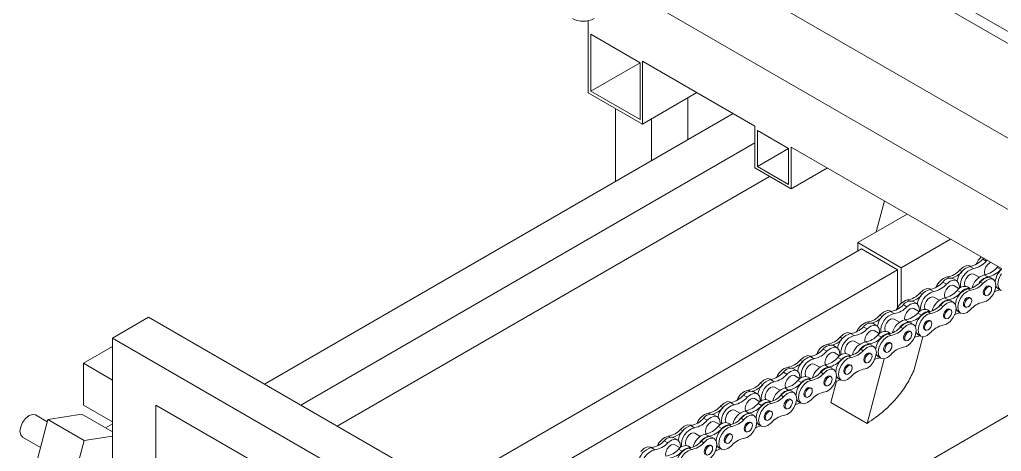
# Model space of a CAD drawing. Header units: millimetres. Extents: x 0 to 1189, y 0 to 841.
# Drawn here: x 765.93 to 804.24, y 684.26 to 701.1 of the extents above; entities that cross this region are included whole.
import ezdxf

# ---------------------------------------------------------------- set-up
doc = ezdxf.new("R2010")
doc.units = ezdxf.units.MM

msp = doc.modelspace()

# ---------------------------------------------------------------- linework, layer by layer
at = {"color": 7, "linetype": 'Continuous', "lineweight": 15}
for p, q in [((810.856, 696.5), (795.193, 705.542)), ((793.593, 702.771), (809.256, 693.729)), ((810.167, 690.422), (789.976, 702.078)), ((808.708, 698.204), (801.919, 702.123)), ((788.121, 698.249), (788.121, 701.057)), ((788.22, 700.528), (790.144, 699.417)), ((788.22, 698.307), (788.22, 700.528)), ((788.22, 698.307), (790.144, 699.417)), ((790.144, 699.417), (790.144, 697.196)), ((794.627, 696.944), (790.243, 699.474)), ((790.243, 699.474), (790.243, 697.025)), ((790.243, 697.025), (788.121, 698.249)), ((790.144, 697.196), (788.22, 698.307)), ((790.243, 697.025), (792.364, 698.25)), ((792.011, 696.412), (792.011, 698.045)), ((775.493, 686.877), (793.779, 697.433)), ((789.182, 694.779), (789.182, 697.637)), ((790.596, 695.595), (790.596, 697.229)), ((794.627, 695.311), (794.627, 696.944)), ((794.726, 696.772), (795.942, 696.07)), ((794.726, 695.368), (794.726, 696.772)), ((776.908, 686.06), (794.627, 696.289)), ((796.041, 696.127), (796.041, 694.494)), ((804.243, 691.392), (796.041, 696.127)), ((794.726, 695.368), (795.942, 696.07)), ((795.942, 696.07), (795.942, 694.666)), ((795.942, 694.666), (794.726, 695.368)), ((778.322, 685.244), (795.193, 694.983)), ((796.041, 694.494), (794.627, 695.311)), ((796.041, 694.494), (797.455, 695.311)), ((799.684, 694.024), (799.363, 692.819)), ((800.567, 693.514), (798.637, 692.4)), ((798.637, 692.073), (798.637, 692.4)), ((798.637, 692.4), (800.334, 691.42)), ((802.264, 692.534), (800.334, 691.42)), ((798.779, 692.155), (782.564, 682.795)), ((798.779, 692.155), (800.193, 691.339)), ((803.514, 691.76), (803.548, 691.794)), ((803.514, 691.76), (803.655, 691.678)), ((803.655, 691.678), (803.689, 691.712)), ((800.193, 691.339), (783.979, 681.978)), ((800.193, 691.339), (800.193, 689.855)), ((800.334, 691.42), (800.334, 690.035)), ((802.614, 691.325), (802.702, 691.274)), ((803.011, 691.47), (803.152, 691.388)), ((803.045, 691.475), (803.024, 691.487)), ((803.377, 691.052), (803.165, 691.175)), ((803.718, 691.062), (803.577, 691.143)), ((804.079, 691.433), (804.114, 691.467)), ((804.221, 691.352), (804.079, 691.433)), ((804.221, 691.352), (804.243, 691.374)), ((801.958, 690.862), (802.099, 690.78)), ((802.497, 690.916), (802.356, 690.998)), ((803.519, 690.802), (803.42, 690.859)), ((803.93, 690.964), (803.831, 691.021)), ((801.058, 690.427), (801.147, 690.376)), ((801.455, 690.572), (801.597, 690.49)), ((801.49, 690.577), (801.469, 690.589)), ((802.599, 690.603), (802.387, 690.726)), ((802.665, 690.454), (802.524, 690.535)), ((803.027, 690.61), (802.921, 690.671)), ((803.04, 690.538), (802.941, 690.595)), ((803.822, 690.68), (803.78, 690.704)), ((804.108, 690.604), (804.207, 690.547)), ((800.417, 689.979), (800.558, 689.897)), ((800.941, 690.018), (800.8, 690.1)), ((801.821, 690.154), (801.609, 690.277)), ((802.162, 690.164), (802.021, 690.245)), ((802.374, 690.066), (802.275, 690.123)), ((803.044, 690.231), (803.002, 690.255)), ((803.58, 690.358), (803.622, 690.334)), ((799.938, 689.715), (799.914, 689.729)), ((799.915, 689.713), (800.056, 689.631)), ((801.043, 689.705), (800.831, 689.828)), ((801.124, 689.57), (800.983, 689.652)), ((801.471, 689.712), (801.366, 689.773)), ((801.484, 689.64), (801.385, 689.697)), ((801.963, 689.904), (801.864, 689.961)), ((802.266, 689.782), (802.224, 689.806)), ((802.553, 689.706), (802.652, 689.649)), ((802.802, 689.909), (802.844, 689.885)), ((770.967, 689.49), (769.553, 688.673)), ((795.292, 675.447), (770.967, 689.49)), ((799.386, 689.158), (799.245, 689.24)), ((799.503, 689.567), (799.592, 689.516)), ((800.266, 689.294), (800.054, 689.417)), ((800.622, 689.305), (800.48, 689.386)), ((800.819, 689.206), (800.72, 689.263)), ((801.489, 689.333), (801.446, 689.357)), ((802.024, 689.46), (802.066, 689.436)), ((798.383, 688.855), (798.359, 688.869)), ((798.36, 688.853), (798.501, 688.771)), ((798.862, 689.119), (799.003, 689.037)), ((799.488, 688.845), (799.276, 688.968)), ((799.916, 688.852), (799.811, 688.913)), ((799.929, 688.78), (799.83, 688.837)), ((800.408, 689.044), (800.309, 689.101)), ((800.711, 688.922), (800.669, 688.946)), ((801.246, 689.011), (801.289, 688.986)), ((769.553, 688.673), (769.553, 683.943)), ((781.173, 681.965), (769.553, 688.673)), ((797.948, 688.707), (798.037, 688.656)), ((798.711, 688.434), (798.499, 688.557)), ((799.067, 688.445), (798.925, 688.526)), ((799.569, 688.71), (799.428, 688.792)), ((799.934, 688.473), (799.891, 688.497)), ((800.469, 688.6), (800.511, 688.576)), ((800.823, 687.401), (801.177, 688.728)), ((800.997, 688.808), (801.096, 688.751)), ((768.422, 687.693), (769.553, 688.346)), ((797.293, 688.244), (797.434, 688.162)), ((797.831, 688.298), (797.69, 688.38)), ((797.933, 687.985), (797.721, 688.108)), ((798.853, 688.184), (798.754, 688.241)), ((799.156, 688.062), (799.114, 688.086)), ((799.264, 688.346), (799.165, 688.403)), ((799.691, 688.151), (799.734, 688.126)), ((768.422, 687.693), (769.553, 687.04)), ((768.422, 686.06), (768.422, 687.693)), ((796.393, 687.809), (796.481, 687.758)), ((796.79, 687.954), (796.931, 687.872)), ((796.824, 687.959), (796.803, 687.971)), ((798, 687.836), (797.858, 687.917)), ((798.361, 687.992), (798.256, 688.053)), ((798.374, 687.92), (798.275, 687.977)), ((798.914, 687.74), (798.956, 687.716)), ((799.676, 687.872), (799.001, 685.343)), ((799.442, 687.948), (799.541, 687.891)), ((795.737, 687.346), (795.878, 687.264)), ((796.276, 687.4), (796.134, 687.482)), ((797.156, 687.536), (796.944, 687.659)), ((797.298, 687.286), (797.199, 687.343)), ((797.497, 687.546), (797.356, 687.627)), ((797.708, 687.448), (797.609, 687.505)), ((798.379, 687.613), (798.336, 687.637)), ((807.264, 687.257), (791.05, 677.896)), ((794.837, 686.911), (794.926, 686.86)), ((795.234, 687.056), (795.376, 686.974)), ((795.268, 687.061), (795.248, 687.073)), ((796.378, 687.087), (796.166, 687.21)), ((796.444, 686.938), (796.303, 687.019)), ((796.806, 687.094), (796.7, 687.155)), ((796.819, 687.022), (796.72, 687.079)), ((797.601, 687.164), (797.558, 687.188)), ((797.809, 686.991), (797.587, 686.159)), ((797.887, 687.088), (797.986, 687.031)), ((798.136, 687.291), (798.179, 687.266)), ((794.72, 686.502), (794.579, 686.584)), ((795.6, 686.638), (795.388, 686.761)), ((795.941, 686.647), (795.8, 686.729)), ((796.153, 686.55), (796.054, 686.607)), ((796.823, 686.715), (796.781, 686.739)), ((797.358, 686.842), (797.401, 686.817)), ((793.679, 686.158), (793.82, 686.076)), ((793.713, 686.163), (793.692, 686.175)), ((794.181, 686.448), (794.323, 686.366)), ((794.822, 686.189), (794.61, 686.312)), ((795.25, 686.196), (795.144, 686.257)), ((795.263, 686.124), (795.164, 686.181)), ((795.742, 686.388), (795.643, 686.445)), ((796.045, 686.266), (796.003, 686.29)), ((796.332, 686.19), (796.431, 686.133)), ((796.581, 686.393), (796.623, 686.368)), ((799.001, 685.343), (797.587, 686.159)), ((768.422, 686.06), (769.553, 685.407)), ((779.717, 681.173), (771.25, 686.06)), ((771.25, 686.06), (771.25, 682.794)), ((793.281, 686.013), (793.37, 685.962)), ((794.044, 685.74), (793.832, 685.863)), ((794.386, 685.749), (794.244, 685.831)), ((794.888, 686.04), (794.747, 686.121)), ((795.267, 685.817), (795.225, 685.841)), ((795.803, 685.944), (795.845, 685.919)), ((767.037, 685.496), (765.933, 681.358)), ((767.013, 685.409), (766.55, 685.677)), ((767.037, 685.496), (768.365, 685.705)), ((768.451, 684.68), (767.037, 685.496)), ((769.553, 685.019), (768.365, 685.705)), ((792.626, 685.55), (792.767, 685.468)), ((793.165, 685.604), (793.023, 685.686)), ((793.266, 685.291), (793.055, 685.414)), ((794.187, 685.49), (794.088, 685.547)), ((794.49, 685.368), (794.447, 685.392)), ((794.597, 685.652), (794.498, 685.709)), ((795.025, 685.495), (795.067, 685.47)), ((769.553, 685.325), (769.288, 685.172)), ((772.664, 685.244), (772.664, 685.244)), ((772.664, 685.244), (772.664, 685.244)), ((791.726, 685.115), (791.814, 685.063)), ((792.123, 685.26), (792.264, 685.178)), ((792.157, 685.265), (792.136, 685.277)), ((793.333, 685.142), (793.191, 685.223)), ((793.694, 685.298), (793.589, 685.359)), ((793.708, 685.226), (793.609, 685.283)), ((794.247, 685.046), (794.29, 685.021)), ((794.776, 685.292), (794.875, 685.235)), ((766.05, 684.811), (766.746, 684.409)), ((768.451, 684.68), (767.965, 682.857)), ((768.451, 684.68), (769.553, 684.853)), ((791.084, 684.666), (791.226, 684.585)), ((791.609, 684.706), (791.468, 684.788)), ((792.489, 684.842), (792.277, 684.965)), ((792.631, 684.592), (792.532, 684.649)), ((792.83, 684.851), (792.689, 684.933)), ((793.041, 684.754), (792.942, 684.811)), ((793.712, 684.919), (793.669, 684.943)), ((774.078, 684.427), (774.078, 684.428)), ((774.078, 684.427), (774.079, 684.427)), ((790.606, 684.403), (790.581, 684.417)), ((790.582, 684.401), (790.724, 684.319)), ((791.711, 684.393), (791.499, 684.516)), ((791.791, 684.258), (791.65, 684.34)), ((792.139, 684.4), (792.033, 684.461)), ((792.152, 684.328), (792.053, 684.385)), ((792.934, 684.47), (792.891, 684.494)), ((793.22, 684.394), (793.319, 684.337)), ((793.469, 684.597), (793.512, 684.572))]:
    msp.add_line(p, q, dxfattribs=at)
at = {"color": 8, "linetype": 'Continuous', "lineweight": 15}
for p, q in [((802.135, 691.06), (802.21, 691.017)), ((800.579, 690.162), (800.654, 690.119)), ((799.024, 689.302), (799.099, 689.259)), ((797.469, 688.442), (797.544, 688.399)), ((795.914, 687.544), (795.989, 687.501)), ((794.358, 686.646), (794.433, 686.603)), ((792.802, 685.748), (792.877, 685.705)), ((791.247, 684.85), (791.322, 684.807))]:
    msp.add_line(p, q, dxfattribs=at)
at = {"color": 7, "linetype": 'Continuous', "lineweight": 15, "flags": 128}
for points in [[(803.834, 691.628), (803.793, 691.609), (803.711, 691.543), (803.643, 691.451), (803.597, 691.345), (803.581, 691.242), (803.597, 691.157), (803.602, 691.147)], [(802.614, 691.325), (802.752, 691.448), (802.894, 691.507), (803.016, 691.491), (803.024, 691.487)], [(803.165, 691.175), (803.096, 691.188), (803.015, 691.16), (802.934, 691.094), (802.865, 691.002), (802.819, 690.896), (802.803, 690.793), (802.819, 690.708), (802.825, 690.696)], [(804.243, 690.532), (804.208, 690.547), (804.131, 690.635), (804.104, 690.776), (804.131, 690.949), (804.208, 691.126), (804.243, 691.182)], [(802.099, 690.78), (802.24, 690.892), (802.38, 690.94), (802.498, 690.916), (802.577, 690.824), (802.605, 690.678), (802.599, 690.603)], [(803.42, 690.859), (803.558, 690.983), (803.7, 691.042), (803.823, 691.026), (803.831, 691.021)], [(803.519, 690.802), (803.657, 690.926), (803.799, 690.985), (803.922, 690.969), (804.004, 690.881), (804.033, 690.735), (804.004, 690.556), (803.922, 690.373), (803.799, 690.216), (803.657, 690.111), (803.519, 690.075)], [(801.058, 690.427), (801.197, 690.55), (801.339, 690.609), (801.461, 690.593), (801.469, 690.589)], [(802.387, 690.726), (802.318, 690.739), (802.237, 690.711), (802.156, 690.645), (802.087, 690.553), (802.041, 690.447), (802.025, 690.343), (802.041, 690.259), (802.046, 690.249)], [(803.04, 689.786), (802.904, 689.675), (802.768, 689.627), (802.653, 689.649), (802.575, 689.737), (802.548, 689.878), (802.575, 690.051), (802.653, 690.228), (802.768, 690.383), (802.904, 690.492), (803.04, 690.538)], [(803.58, 690.358), (803.58, 690.358), (803.549, 690.393), (803.538, 690.45), (803.549, 690.518), (803.58, 690.589), (803.625, 690.651), (803.68, 690.695), (803.734, 690.713), (803.78, 690.704)], [(803.863, 690.588), (803.853, 690.645), (803.822, 690.68), (803.776, 690.689), (803.722, 690.67), (803.668, 690.626), (803.622, 690.565), (803.591, 690.494), (803.581, 690.425), (803.591, 690.369), (803.622, 690.334), (803.668, 690.325), (803.722, 690.343), (803.776, 690.387), (803.822, 690.449), (803.853, 690.52), (803.863, 690.588)], [(804.108, 690.604), (804.032, 690.692), (804.031, 690.694)], [(800.558, 689.897), (800.7, 690.002), (800.838, 690.042), (800.953, 690.011), (801.027, 689.913), (801.049, 689.762), (801.044, 689.705)], [(801.609, 690.277), (801.54, 690.29), (801.459, 690.262), (801.378, 690.196), (801.309, 690.104), (801.263, 689.998), (801.247, 689.894), (801.263, 689.81), (801.27, 689.798)], [(801.864, 689.961), (802.003, 690.085), (802.145, 690.144), (802.267, 690.128), (802.275, 690.123)], [(801.963, 689.904), (802.102, 690.028), (802.244, 690.086), (802.366, 690.071), (802.448, 689.983), (802.477, 689.837), (802.448, 689.658), (802.366, 689.475), (802.244, 689.318), (802.102, 689.213), (801.963, 689.177)], [(802.76, 690.001), (802.771, 690.069), (802.802, 690.14), (802.848, 690.202), (802.902, 690.246), (802.956, 690.264), (803.002, 690.255)], [(802.802, 689.909), (802.802, 689.909), (802.771, 689.944), (802.76, 690.001)], [(803.086, 690.139), (803.075, 690.196), (803.044, 690.231), (802.998, 690.24), (802.944, 690.221), (802.89, 690.177), (802.844, 690.115), (802.813, 690.045), (802.803, 689.976), (802.813, 689.92), (802.844, 689.885), (802.89, 689.876), (802.944, 689.894), (802.998, 689.938), (803.044, 690), (803.075, 690.071), (803.086, 690.139)], [(799.503, 689.567), (799.642, 689.69), (799.784, 689.749), (799.906, 689.733), (799.914, 689.729)], [(800.831, 689.828), (800.771, 689.842), (800.69, 689.818), (800.609, 689.756), (800.538, 689.665), (800.489, 689.56), (800.469, 689.456), (800.477, 689.386)], [(801.484, 688.888), (801.349, 688.777), (801.213, 688.729), (801.097, 688.751), (801.02, 688.839), (800.993, 688.98), (801.02, 689.153), (801.097, 689.33), (801.213, 689.485), (801.349, 689.594), (801.484, 689.64)], [(802.024, 689.46), (802.024, 689.46), (801.993, 689.495), (801.982, 689.552), (801.993, 689.62), (802.024, 689.691), (802.07, 689.753), (802.124, 689.797), (802.178, 689.815), (802.224, 689.806)], [(802.308, 689.69), (802.297, 689.747), (802.266, 689.782), (802.22, 689.791), (802.166, 689.772), (802.112, 689.728), (802.066, 689.666), (802.036, 689.596), (802.025, 689.527), (802.036, 689.471), (802.066, 689.436), (802.112, 689.427), (802.166, 689.445), (802.22, 689.489), (802.266, 689.551), (802.297, 689.622), (802.308, 689.69)], [(802.553, 689.706), (802.476, 689.794), (802.476, 689.795)], [(800.054, 689.417), (799.994, 689.431), (799.913, 689.407), (799.831, 689.345), (799.761, 689.254), (799.712, 689.149), (799.692, 689.045), (799.705, 688.958), (799.715, 688.938)], [(800.309, 689.101), (800.448, 689.225), (800.59, 689.284), (800.712, 689.268), (800.72, 689.263)], [(800.408, 689.044), (800.547, 689.168), (800.689, 689.226), (800.811, 689.211), (800.893, 689.123), (800.923, 688.977), (800.893, 688.798), (800.811, 688.615), (800.689, 688.458), (800.547, 688.353), (800.408, 688.317)], [(801.205, 689.103), (801.215, 689.171), (801.246, 689.242), (801.292, 689.304), (801.346, 689.348), (801.4, 689.366), (801.446, 689.357)], [(801.53, 689.241), (801.519, 689.298), (801.489, 689.333), (801.443, 689.342), (801.389, 689.323), (801.334, 689.279), (801.289, 689.217), (801.258, 689.147), (801.247, 689.078), (801.258, 689.022), (801.289, 688.986), (801.334, 688.978), (801.389, 688.996), (801.443, 689.04), (801.489, 689.102), (801.519, 689.173), (801.53, 689.241)], [(797.948, 688.707), (798.087, 688.83), (798.229, 688.889), (798.351, 688.873), (798.359, 688.869)], [(799.276, 688.968), (799.216, 688.982), (799.135, 688.958), (799.054, 688.896), (798.983, 688.805), (798.934, 688.7), (798.915, 688.596), (798.922, 688.526)], [(799.003, 689.037), (799.145, 689.142), (799.283, 689.182), (799.398, 689.151), (799.472, 689.053), (799.494, 688.902), (799.489, 688.845)], [(800.469, 688.6), (800.469, 688.6), (800.438, 688.635), (800.428, 688.692), (800.438, 688.76), (800.469, 688.831), (800.515, 688.893), (800.569, 688.937), (800.623, 688.955), (800.669, 688.946)], [(800.753, 688.83), (800.742, 688.887), (800.711, 688.922), (800.665, 688.931), (800.611, 688.912), (800.557, 688.868), (800.511, 688.806), (800.481, 688.736), (800.47, 688.667), (800.481, 688.611), (800.511, 688.576), (800.557, 688.567), (800.611, 688.585), (800.665, 688.629), (800.711, 688.691), (800.742, 688.762), (800.753, 688.83)], [(800.997, 688.808), (800.921, 688.896), (800.917, 688.904)], [(801.246, 689.011), (801.246, 689.011), (801.215, 689.046), (801.205, 689.103)], [(798.499, 688.557), (798.439, 688.571), (798.358, 688.547), (798.276, 688.485), (798.206, 688.394), (798.157, 688.289), (798.137, 688.185), (798.15, 688.098), (798.16, 688.078)], [(799.929, 688.028), (799.794, 687.917), (799.658, 687.869), (799.542, 687.891), (799.465, 687.979), (799.438, 688.12), (799.465, 688.293), (799.542, 688.47), (799.658, 688.625), (799.794, 688.734), (799.929, 688.78)], [(799.65, 688.243), (799.66, 688.311), (799.691, 688.382), (799.737, 688.444), (799.791, 688.488), (799.845, 688.506), (799.891, 688.497)], [(799.975, 688.381), (799.964, 688.438), (799.934, 688.473), (799.888, 688.482), (799.834, 688.463), (799.779, 688.419), (799.734, 688.357), (799.703, 688.287), (799.692, 688.218), (799.703, 688.162), (799.734, 688.126), (799.779, 688.118), (799.834, 688.136), (799.888, 688.18), (799.934, 688.242), (799.964, 688.313), (799.975, 688.381)], [(797.721, 688.108), (797.653, 688.121), (797.572, 688.093), (797.49, 688.027), (797.422, 687.935), (797.376, 687.829), (797.359, 687.725), (797.376, 687.641), (797.381, 687.631)], [(797.434, 688.162), (797.574, 688.274), (797.714, 688.322), (797.832, 688.298), (797.911, 688.206), (797.939, 688.06), (797.934, 687.985)], [(798.754, 688.241), (798.893, 688.365), (799.035, 688.424), (799.157, 688.408), (799.165, 688.403)], [(798.853, 688.184), (798.992, 688.308), (799.134, 688.366), (799.256, 688.351), (799.338, 688.263), (799.368, 688.117), (799.338, 687.938), (799.256, 687.755), (799.134, 687.598), (798.992, 687.493), (798.853, 687.457)], [(798.914, 687.74), (798.914, 687.74), (798.883, 687.775), (798.873, 687.832), (798.883, 687.9), (798.914, 687.971), (798.96, 688.033), (799.014, 688.077), (799.068, 688.095), (799.114, 688.086)], [(799.198, 687.97), (799.187, 688.027), (799.156, 688.062), (799.111, 688.071), (799.056, 688.052), (799.002, 688.008), (798.956, 687.946), (798.926, 687.876), (798.915, 687.807), (798.926, 687.751), (798.956, 687.716), (799.002, 687.707), (799.056, 687.725), (799.111, 687.769), (799.156, 687.831), (799.187, 687.902), (799.198, 687.97)], [(799.691, 688.151), (799.691, 688.151), (799.66, 688.186), (799.65, 688.243)], [(796.393, 687.809), (796.531, 687.932), (796.673, 687.991), (796.795, 687.975), (796.803, 687.971)], [(798.374, 687.168), (798.239, 687.057), (798.103, 687.009), (797.987, 687.031), (797.91, 687.119), (797.883, 687.26), (797.91, 687.433), (797.987, 687.61), (798.103, 687.765), (798.239, 687.874), (798.374, 687.92)], [(799.442, 687.948), (799.366, 688.036), (799.362, 688.044)], [(795.878, 687.264), (796.019, 687.376), (796.158, 687.424), (796.277, 687.4), (796.356, 687.308), (796.384, 687.162), (796.378, 687.087)], [(796.944, 687.659), (796.875, 687.672), (796.794, 687.644), (796.713, 687.578), (796.644, 687.486), (796.598, 687.379), (796.582, 687.276), (796.598, 687.192), (796.604, 687.18)], [(797.199, 687.343), (797.337, 687.467), (797.479, 687.526), (797.601, 687.51), (797.609, 687.505)], [(797.298, 687.286), (797.436, 687.41), (797.578, 687.468), (797.7, 687.453), (797.783, 687.365), (797.812, 687.219), (797.783, 687.04), (797.7, 686.857), (797.578, 686.7), (797.436, 686.595), (797.298, 686.559)], [(798.095, 687.383), (798.106, 687.451), (798.136, 687.522), (798.182, 687.584), (798.236, 687.628), (798.29, 687.646), (798.336, 687.637)], [(798.136, 687.291), (798.136, 687.291), (798.106, 687.326), (798.095, 687.383)], [(798.42, 687.521), (798.409, 687.578), (798.379, 687.613), (798.333, 687.622), (798.279, 687.603), (798.224, 687.559), (798.179, 687.497), (798.148, 687.427), (798.137, 687.358), (798.148, 687.302), (798.179, 687.266), (798.224, 687.258), (798.279, 687.276), (798.333, 687.32), (798.379, 687.382), (798.409, 687.453), (798.42, 687.521)], [(794.837, 686.911), (794.975, 687.034), (795.117, 687.093), (795.24, 687.077), (795.248, 687.073)], [(796.166, 687.21), (796.097, 687.223), (796.016, 687.195), (795.935, 687.129), (795.866, 687.036), (795.82, 686.93), (795.804, 686.827), (795.82, 686.743), (795.825, 686.733)], [(796.819, 686.27), (796.683, 686.159), (796.547, 686.111), (796.431, 686.133), (796.354, 686.221), (796.327, 686.362), (796.354, 686.535), (796.431, 686.712), (796.547, 686.867), (796.683, 686.976), (796.819, 687.022)], [(797.358, 686.842), (797.358, 686.842), (797.328, 686.877), (797.317, 686.934), (797.328, 687.002), (797.358, 687.073), (797.404, 687.135), (797.458, 687.178), (797.512, 687.197), (797.558, 687.188)], [(797.642, 687.072), (797.631, 687.129), (797.601, 687.164), (797.555, 687.173), (797.501, 687.154), (797.447, 687.11), (797.401, 687.048), (797.37, 686.978), (797.359, 686.909), (797.37, 686.853), (797.401, 686.817), (797.447, 686.809), (797.501, 686.827), (797.555, 686.871), (797.601, 686.933), (797.631, 687.004), (797.642, 687.072)], [(797.887, 687.088), (797.811, 687.176), (797.81, 687.177)], [(795.388, 686.761), (795.319, 686.774), (795.238, 686.746), (795.157, 686.68), (795.088, 686.587), (795.042, 686.481), (795.026, 686.378), (795.042, 686.294), (795.048, 686.282)], [(795.643, 686.445), (795.781, 686.569), (795.923, 686.628), (796.046, 686.612), (796.054, 686.607)], [(795.742, 686.388), (795.88, 686.512), (796.022, 686.57), (796.145, 686.554), (796.227, 686.467), (796.256, 686.321), (796.227, 686.142), (796.145, 685.959), (796.022, 685.802), (795.88, 685.697), (795.742, 685.661)], [(796.539, 686.485), (796.55, 686.553), (796.581, 686.624), (796.626, 686.686), (796.681, 686.729), (796.735, 686.748), (796.781, 686.739)], [(796.864, 686.623), (796.854, 686.68), (796.823, 686.715), (796.777, 686.724), (796.723, 686.705), (796.669, 686.661), (796.623, 686.599), (796.592, 686.529), (796.582, 686.46), (796.592, 686.404), (796.623, 686.368), (796.669, 686.36), (796.723, 686.378), (796.777, 686.422), (796.823, 686.484), (796.854, 686.555), (796.864, 686.623)], [(793.281, 686.013), (793.42, 686.136), (793.562, 686.195), (793.684, 686.179), (793.692, 686.175)], [(794.61, 686.312), (794.541, 686.325), (794.46, 686.297), (794.379, 686.231), (794.31, 686.138), (794.264, 686.032), (794.248, 685.929), (794.264, 685.845), (794.269, 685.835)], [(794.323, 686.366), (794.463, 686.478), (794.603, 686.526), (794.721, 686.502), (794.8, 686.41), (794.828, 686.264), (794.823, 686.189)], [(795.803, 685.944), (795.803, 685.944), (795.772, 685.979), (795.761, 686.035), (795.772, 686.104), (795.803, 686.175), (795.849, 686.237), (795.903, 686.28), (795.957, 686.299), (796.003, 686.29)], [(796.087, 686.174), (796.076, 686.231), (796.045, 686.266), (795.999, 686.275), (795.945, 686.256), (795.891, 686.212), (795.845, 686.15), (795.814, 686.08), (795.804, 686.011), (795.814, 685.955), (795.845, 685.919), (795.891, 685.911), (795.945, 685.929), (795.999, 685.973), (796.045, 686.035), (796.076, 686.106), (796.087, 686.174)], [(796.332, 686.19), (796.255, 686.278), (796.255, 686.279)], [(796.581, 686.393), (796.581, 686.393), (796.55, 686.428), (796.539, 686.485)], [(793.832, 685.863), (793.764, 685.876), (793.682, 685.848), (793.601, 685.782), (793.532, 685.689), (793.486, 685.583), (793.47, 685.48), (793.486, 685.396), (793.493, 685.384)], [(795.263, 685.372), (795.127, 685.261), (794.991, 685.213), (794.876, 685.235), (794.799, 685.323), (794.771, 685.464), (794.799, 685.637), (794.876, 685.814), (794.991, 685.969), (795.127, 686.078), (795.263, 686.124)], [(794.983, 685.586), (794.994, 685.655), (795.025, 685.726), (795.071, 685.788), (795.125, 685.831), (795.179, 685.85), (795.225, 685.841)], [(795.309, 685.725), (795.298, 685.782), (795.267, 685.817), (795.221, 685.826), (795.167, 685.807), (795.113, 685.763), (795.067, 685.701), (795.037, 685.631), (795.026, 685.562), (795.037, 685.506), (795.067, 685.47), (795.113, 685.461), (795.167, 685.48), (795.221, 685.524), (795.267, 685.586), (795.298, 685.657), (795.309, 685.725)], [(766.55, 685.677), (766.436, 685.699), (766.3, 685.652), (766.165, 685.543), (766.05, 685.388), (765.974, 685.211), (765.947, 685.039), (765.974, 684.899), (766.05, 684.811), (766.05, 684.811)], [(793.055, 685.414), (792.986, 685.427), (792.905, 685.399), (792.823, 685.333), (792.755, 685.24), (792.709, 685.134), (792.692, 685.031), (792.709, 684.947), (792.714, 684.936)], [(792.767, 685.468), (792.907, 685.58), (793.047, 685.627), (793.166, 685.604), (793.245, 685.512), (793.272, 685.366), (793.267, 685.291)], [(794.088, 685.547), (794.226, 685.671), (794.368, 685.729), (794.49, 685.714), (794.498, 685.709)], [(794.187, 685.49), (794.325, 685.614), (794.467, 685.672), (794.589, 685.656), (794.672, 685.569), (794.701, 685.423), (794.672, 685.244), (794.589, 685.061), (794.467, 684.904), (794.325, 684.799), (794.187, 684.763)], [(794.247, 685.046), (794.247, 685.046), (794.216, 685.081), (794.206, 685.137), (794.216, 685.206), (794.247, 685.277), (794.293, 685.339), (794.347, 685.382), (794.401, 685.401), (794.447, 685.392)], [(794.776, 685.292), (794.7, 685.38), (794.699, 685.381)], [(795.025, 685.495), (795.025, 685.495), (794.994, 685.53), (794.983, 685.586)], [(791.726, 685.115), (791.864, 685.238), (792.006, 685.297), (792.128, 685.281), (792.136, 685.277)], [(793.708, 684.474), (793.572, 684.363), (793.436, 684.315), (793.32, 684.337), (793.243, 684.425), (793.216, 684.566), (793.243, 684.739), (793.32, 684.916), (793.436, 685.071), (793.572, 685.18), (793.708, 685.226)], [(794.531, 685.276), (794.52, 685.333), (794.49, 685.368), (794.444, 685.377), (794.39, 685.358), (794.335, 685.314), (794.29, 685.252), (794.259, 685.182), (794.248, 685.113), (794.259, 685.057), (794.29, 685.021), (794.335, 685.012), (794.39, 685.031), (794.444, 685.075), (794.49, 685.137), (794.52, 685.208), (794.531, 685.276)], [(791.226, 684.585), (791.367, 684.69), (791.506, 684.73), (791.621, 684.699), (791.695, 684.6), (791.716, 684.45), (791.711, 684.393)], [(792.277, 684.965), (792.208, 684.978), (792.127, 684.95), (792.046, 684.884), (791.977, 684.791), (791.931, 684.685), (791.915, 684.582), (791.931, 684.498), (791.937, 684.485)], [(792.532, 684.649), (792.67, 684.773), (792.812, 684.831), (792.934, 684.816), (792.942, 684.811)], [(792.631, 684.592), (792.769, 684.716), (792.911, 684.774), (793.033, 684.758), (793.116, 684.671), (793.145, 684.525), (793.116, 684.346), (793.033, 684.163), (792.911, 684.006), (792.769, 683.901), (792.631, 683.865)], [(793.428, 684.688), (793.439, 684.757), (793.469, 684.828), (793.515, 684.89), (793.569, 684.933), (793.623, 684.952), (793.669, 684.943)], [(793.469, 684.597), (793.469, 684.597), (793.439, 684.632), (793.428, 684.688)], [(793.753, 684.827), (793.742, 684.883), (793.712, 684.919), (793.666, 684.928), (793.612, 684.909), (793.558, 684.865), (793.512, 684.803), (793.481, 684.733), (793.47, 684.664), (793.481, 684.608), (793.512, 684.572), (793.558, 684.563), (793.612, 684.582), (793.666, 684.626), (793.712, 684.688), (793.742, 684.758), (793.753, 684.827)], [(790.171, 684.255), (790.309, 684.378), (790.451, 684.437), (790.573, 684.421), (790.581, 684.417)], [(791.499, 684.516), (791.438, 684.529), (791.358, 684.506), (791.276, 684.444), (791.205, 684.353), (791.157, 684.248), (791.137, 684.144), (791.144, 684.074)], [(792.152, 683.576), (792.016, 683.465), (791.88, 683.417), (791.765, 683.438), (791.687, 683.527), (791.66, 683.668), (791.687, 683.841), (791.765, 684.018), (791.88, 684.173), (792.016, 684.282), (792.152, 684.328)], [(792.691, 684.148), (792.691, 684.148), (792.661, 684.183), (792.65, 684.239), (792.661, 684.308), (792.691, 684.379), (792.737, 684.441), (792.791, 684.484), (792.846, 684.503), (792.891, 684.494)], [(792.975, 684.378), (792.965, 684.434), (792.934, 684.47), (792.888, 684.479), (792.834, 684.46), (792.78, 684.416), (792.734, 684.354), (792.703, 684.284), (792.692, 684.215), (792.703, 684.159), (792.734, 684.123), (792.78, 684.114), (792.834, 684.133), (792.888, 684.177), (792.934, 684.239), (792.965, 684.309), (792.975, 684.378)], [(793.22, 684.394), (793.144, 684.482), (793.143, 684.483)]]:
    msp.add_lwpolyline(points, dxfattribs=at)
at = {"color": 7, "linetype": 'Continuous', "lineweight": 15}
for centre, radius, start, end in [((787.926, 701.958), 0.922, 242.6093, 297.3906), ((802.847, 692.334), 0.88, 280.7357, 319.259), ((802.989, 692.253), 0.88, 280.7357, 319.259), ((804.01, 691.239), 0.817, 132.2419, 157.2591), ((802.001, 691.869), 0.82, 279.4047, 318.4062), ((802.043, 691.892), 0.915, 286.9774, 317.0181), ((803.216, 690.794), 0.706, 106.9024, 171.2229), ((803.346, 690.717), 0.699, 106.1049, 186.3023), ((803.78, 690.473), 0.7, 106.8977, 166.6185), ((803.413, 692.008), 0.88, 280.7357, 319.259), ((803.554, 691.926), 0.88, 280.7357, 319.259), ((804.803, 690.783), 0.801, 134.2453, 173.4112), ((801.291, 691.436), 0.88, 280.7357, 319.2589), ((801.433, 691.354), 0.88, 280.7357, 319.2589), ((802.304, 690.442), 0.641, 105.3323, 160.4308), ((802.248, 690.663), 0.352, 72.1985, 145.5731), ((802.807, 691.403), 0.82, 279.4047, 318.4062), ((802.906, 691.346), 0.82, 279.4047, 318.4062), ((803.854, 690.499), 0.579, 103.6012, 148.0121), ((800.445, 690.971), 0.82, 279.4049, 318.406), ((801.661, 689.896), 0.706, 106.9025, 171.2227), ((801.791, 689.819), 0.699, 106.1051, 186.3021), ((801.857, 691.11), 0.88, 280.7357, 319.2589), ((801.999, 691.028), 0.88, 280.7357, 319.2589), ((803.128, 689.944), 0.677, 105.9877, 177.173), ((802.814, 690.337), 0.352, 72.1985, 145.5731), ((802.974, 690.227), 0.383, 83.5054, 143.7798), ((804.317, 689.899), 0.673, 101.1511, 120.4633), ((799.803, 690.532), 0.827, 277.781, 317.9619), ((800.745, 689.551), 0.634, 105.1902, 158.3646), ((800.69, 689.78), 0.338, 71.0601, 144.0931), ((800.503, 690.96), 0.879, 286.6494, 312.8578), ((802.225, 689.575), 0.7, 106.8979, 166.6184), ((802.299, 689.601), 0.579, 103.6016, 148.0116), ((803.706, 689.222), 0.873, 102.3856, 139.7462), ((800.092, 689.045), 0.691, 104.8573, 171.7736), ((800.228, 688.962), 0.691, 104.372, 186.6332), ((799.944, 690.451), 0.827, 277.781, 317.9619), ((800.368, 690.206), 0.827, 277.781, 317.9619), ((801.572, 689.047), 0.676, 106.0352, 174.595), ((801.256, 689.454), 0.338, 71.0601, 144.0931), ((801.415, 689.345), 0.368, 82.6143, 142.2807), ((801.251, 690.505), 0.82, 279.4049, 318.406), ((801.35, 690.448), 0.82, 279.4049, 318.406), ((802.761, 689.001), 0.673, 101.1511, 120.4633), ((799.19, 688.691), 0.634, 105.1912, 158.3636), ((799.135, 688.92), 0.338, 71.0599, 144.0932), ((798.89, 690.111), 0.82, 279.405, 318.4059), ((798.948, 690.1), 0.879, 286.6572, 312.85), ((800.655, 688.726), 0.683, 104.789, 167.1855), ((800.729, 688.758), 0.558, 101.095, 148.6473), ((800.51, 690.124), 0.827, 277.781, 317.9619), ((798.537, 688.185), 0.691, 104.8573, 171.7734), ((798.248, 689.672), 0.827, 277.7806, 317.9622), ((798.389, 689.591), 0.827, 277.7806, 317.9622), ((800.017, 688.187), 0.676, 106.0353, 174.5952), ((799.701, 688.594), 0.338, 71.0599, 144.0932), ((799.86, 688.485), 0.368, 82.6142, 142.2808), ((799.696, 689.645), 0.82, 279.405, 318.4059), ((799.795, 689.588), 0.82, 279.405, 318.4059), ((802.151, 688.324), 0.873, 102.3858, 139.746), ((797.335, 689.251), 0.82, 279.4049, 318.406), ((797.393, 689.241), 0.88, 286.6663, 312.8409), ((798.673, 688.102), 0.691, 104.3718, 186.6331), ((799.1, 687.866), 0.683, 104.7852, 167.1893), ((799.174, 687.898), 0.558, 101.095, 148.6473), ((798.813, 689.346), 0.827, 277.7806, 317.9622), ((798.955, 689.264), 0.827, 277.7806, 317.9622), ((801.148, 688.149), 0.62, 97.0382, 118.3241), ((796.626, 688.818), 0.88, 280.7356, 319.259), ((796.767, 688.736), 0.88, 280.7356, 319.259), ((797.639, 687.824), 0.641, 105.3317, 160.4314), ((797.583, 688.045), 0.352, 72.1989, 145.5729), ((798.148, 687.719), 0.352, 72.1989, 145.5729), ((798.142, 688.785), 0.82, 279.4049, 318.406), ((798.241, 688.728), 0.82, 279.4049, 318.406), ((800.596, 687.464), 0.873, 102.3854, 139.7464), ((795.78, 688.353), 0.82, 279.405, 318.4059), ((795.822, 688.376), 0.915, 286.978, 317.0174), ((796.995, 687.278), 0.706, 106.9024, 171.2226), ((797.125, 687.2), 0.699, 106.1049, 186.3023), ((797.192, 688.491), 0.88, 280.7356, 319.259), ((797.333, 688.41), 0.88, 280.7356, 319.259), ((798.462, 687.326), 0.677, 105.9874, 177.173), ((798.309, 687.609), 0.383, 83.5057, 143.7796), ((799.593, 687.29), 0.62, 97.0379, 118.3239), ((795.07, 687.92), 0.88, 280.7356, 319.259), ((796.083, 686.926), 0.641, 105.3324, 160.4306), ((796.027, 687.147), 0.352, 72.1989, 145.5729), ((796.586, 687.887), 0.82, 279.405, 318.4059), ((797.559, 686.957), 0.7, 106.8977, 166.6183), ((797.633, 686.983), 0.579, 103.6017, 148.0114), ((799.041, 686.604), 0.873, 102.3854, 139.7463), ((794.224, 687.455), 0.82, 279.405, 318.4059), ((795.44, 686.38), 0.706, 106.9011, 171.2242), ((795.57, 686.302), 0.699, 106.1049, 186.3023), ((795.212, 687.838), 0.88, 280.7356, 319.259), ((795.636, 687.593), 0.88, 280.7356, 319.259), ((795.777, 687.512), 0.88, 280.7356, 319.259), ((796.906, 686.428), 0.677, 105.9875, 177.173), ((796.593, 686.82), 0.352, 72.1989, 145.5729), ((796.753, 686.711), 0.383, 83.5057, 143.7796), ((796.685, 687.83), 0.82, 279.405, 318.4059), ((798.096, 686.383), 0.673, 101.1498, 120.4641), ((794.527, 686.028), 0.641, 105.3317, 160.4315), ((794.471, 686.249), 0.352, 72.1985, 145.5731), ((794.266, 687.478), 0.915, 286.978, 317.0174), ((796.003, 686.059), 0.7, 106.8977, 166.6183), ((796.077, 686.085), 0.579, 103.6017, 148.0114), ((797.485, 685.706), 0.873, 102.3854, 139.7464), ((793.884, 685.482), 0.706, 106.9024, 171.2229), ((793.515, 687.022), 0.88, 280.7357, 319.259), ((793.656, 686.94), 0.88, 280.7357, 319.259), ((795.351, 685.53), 0.677, 105.9881, 177.1723), ((795.037, 685.922), 0.352, 72.1985, 145.5731), ((795.197, 685.813), 0.383, 83.5054, 143.7798), ((795.03, 686.989), 0.82, 279.405, 318.4059), ((795.129, 686.932), 0.82, 279.405, 318.4059), ((796.54, 685.485), 0.673, 101.1498, 120.4641), ((792.669, 686.557), 0.82, 279.4047, 318.4062), ((792.711, 686.58), 0.915, 286.978, 317.0174), ((794.014, 685.404), 0.699, 106.1051, 186.3021), ((794.448, 685.161), 0.7, 106.8977, 166.6185), ((794.08, 686.695), 0.88, 280.7357, 319.259), ((794.222, 686.614), 0.88, 280.7357, 319.259), ((791.959, 686.124), 0.88, 280.7357, 319.2589), ((792.1, 686.042), 0.88, 280.7357, 319.2589), ((792.972, 685.13), 0.641, 105.3317, 160.4314), ((792.916, 685.351), 0.352, 72.1979, 145.5737), ((793.475, 686.091), 0.82, 279.4047, 318.4062), ((793.574, 686.034), 0.82, 279.4047, 318.4062), ((794.522, 685.187), 0.579, 103.6012, 148.0121), ((795.929, 684.808), 0.873, 102.3854, 139.7464), ((791.113, 685.659), 0.82, 279.4049, 318.406), ((791.17, 685.649), 0.88, 286.6663, 312.8409), ((792.328, 684.584), 0.706, 106.9025, 171.2227), ((792.458, 684.506), 0.699, 106.1051, 186.3021), ((792.525, 685.797), 0.88, 280.7357, 319.2589), ((792.666, 685.716), 0.88, 280.7357, 319.2589), ((793.795, 684.632), 0.677, 105.9874, 177.173), ((793.481, 685.024), 0.352, 72.1979, 145.5737), ((793.642, 684.915), 0.383, 83.5045, 143.7807), ((794.984, 684.587), 0.673, 101.1511, 120.4633), ((790.47, 685.22), 0.827, 277.781, 317.9619), ((791.413, 684.239), 0.634, 105.1895, 158.3653), ((791.358, 684.468), 0.338, 71.0601, 144.0931), ((791.919, 685.193), 0.82, 279.4049, 318.406), ((792.892, 684.263), 0.7, 106.8979, 166.6184), ((792.966, 684.289), 0.579, 103.6016, 148.0116), ((794.374, 683.91), 0.873, 102.3852, 139.7466), ((790.759, 683.733), 0.691, 104.8571, 171.7739), ((790.895, 683.649), 0.691, 104.3719, 186.6331), ((790.612, 685.138), 0.827, 277.781, 317.9619), ((791.036, 684.894), 0.827, 277.781, 317.9619), ((791.177, 684.812), 0.827, 277.781, 317.9619), ((792.24, 683.735), 0.676, 106.0349, 174.5953), ((791.924, 684.142), 0.338, 71.0601, 144.0931), ((792.082, 684.033), 0.368, 82.6143, 142.2807), ((792.018, 685.136), 0.82, 279.4049, 318.406), ((793.429, 683.689), 0.673, 101.15, 120.4643)]:
    msp.add_arc(centre, radius, start, end, dxfattribs=at)
msp.add_open_spline([(799.001, 685.343), (799.226, 685.5), (799.645, 685.793), (800.173, 686.332), (800.569, 686.872), (800.739, 687.226), (800.823, 687.401)], degree=3, knots=[0, 0, 0, 0, 0.3224228, 0.6020333, 0.8032842, 1, 1, 1, 1], dxfattribs=at)

doc.saveas('drawing.dxf')
